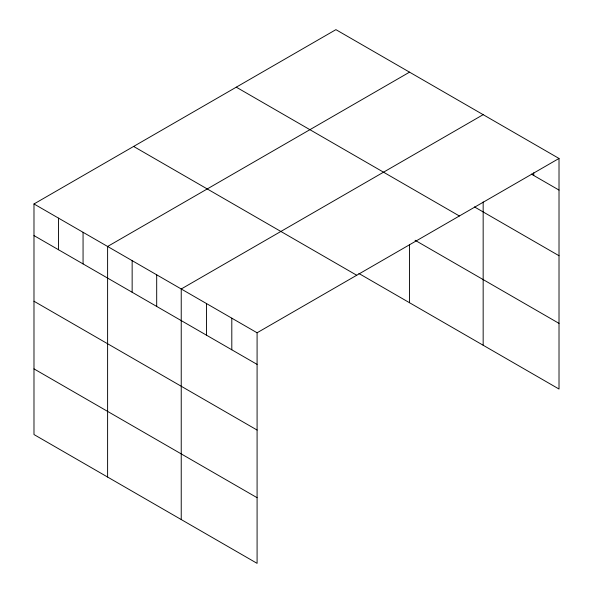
<?xml version="1.0" encoding="UTF-8"?>
<svg xmlns="http://www.w3.org/2000/svg" width="593" height="593" viewBox="0 0 593 593"><rect width="100%" height="100%" fill="white"/><g stroke="black" fill="none" stroke-linecap="round" stroke-linejoin="round"><path stroke-width="0.89" d="M559.014 158.457L257.088 332.777L257.088 563.35L33.986 434.543L33.986 203.962L335.912 29.65L559.014 158.457L559.014 389.038L358.869 273.477M409.533 72.161L107.607 246.473L107.607 477.046M483.162 114.664L181.236 288.984L181.236 519.557M531.358 174.112L559.014 190.079M474.452 206.913L559.014 255.731M236.273 87.171L459.382 215.985M415.078 240.276L559.014 323.378M133.618 146.441L356.727 275.248M33.986 203.962L257.088 332.777M33.986 235.584L257.088 364.391M33.986 301.237L257.088 430.051M33.986 368.883L257.088 497.697M533.73 172.771L533.73 175.484M483.162 201.909L483.162 345.237M409.533 244.368L409.533 302.734M231.804 318.174L231.804 349.796M206.52 303.579L206.52 335.201M156.693 274.811L156.693 306.433M132.15 260.638L132.15 292.26M83.064 232.3L83.064 263.922M58.522 218.135L58.522 249.749"/></g></svg>
